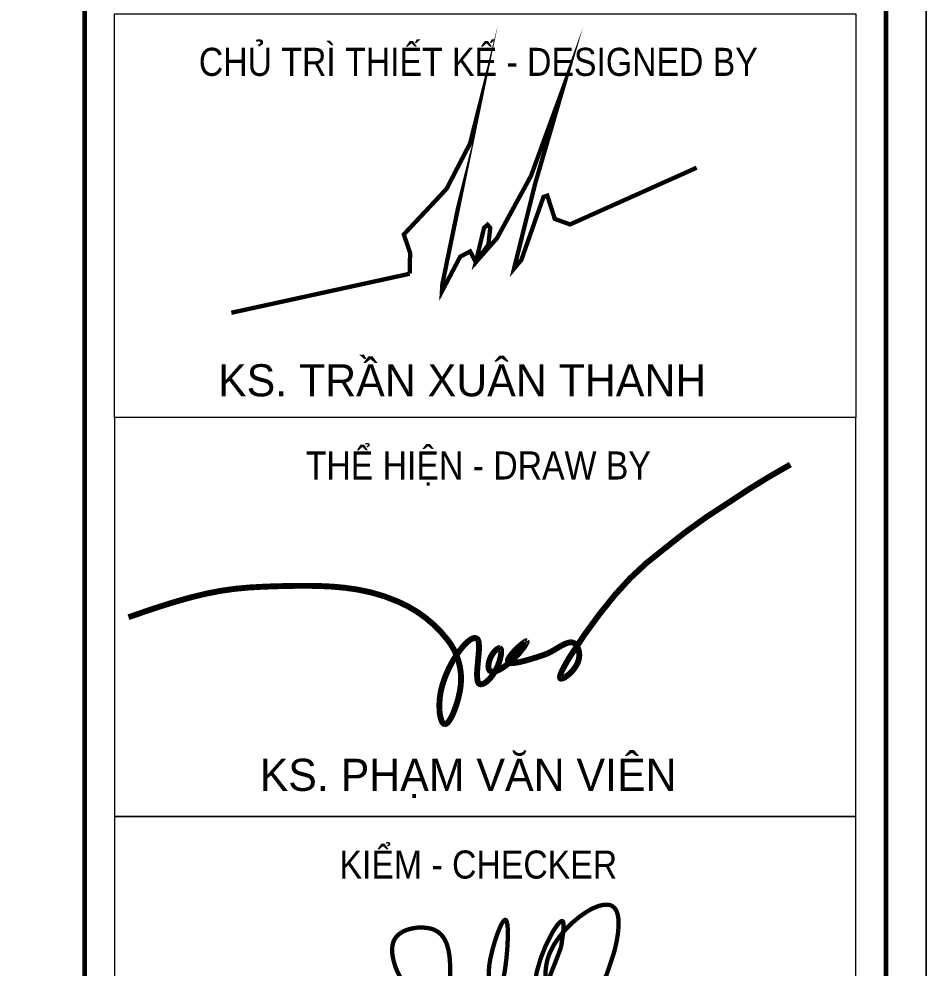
# Model space of a CAD drawing. Header units: millimetres. Extents: x -211129 to 461116, y -574633 to 115.
# Drawn here: x -19936 to -15409, y -552824 to -548089 of the extents above; entities that cross this region are included whole.
import ezdxf
from ezdxf.enums import TextEntityAlignment as Align

# ---------------------------------------------------------------- set-up
doc = ezdxf.new("R2010")
doc.units = ezdxf.units.MM
doc.header["$MEASUREMENT"] = 0
doc.layers.get('Defpoints').update_dxf_attribs({"color": 1})
for name, color, linetype, lineweight in [('Khungten_LCDI', 7, 'Continuous', 5), ('LC ISO', 153, 'Continuous', 13), ('LC Net dam 1', 30, 'Continuous', 30), ('LC Net thay', 63, 'Continuous', 25), ('LC Text1', 3, 'Continuous', 20)]:
    doc.layers.add(name, color=color, linetype=linetype, lineweight=lineweight)
doc.styles.add('Khungten', font='VHAVAN.TTF', dxfattribs={"width": 0.9, "height": 5000})
doc.styles.add('LC 1', font='VHAVANB.TTF')
doc.styles.add('Title', font='VHBLACK.TTF', dxfattribs={"width": 0.8})
doc.styles.add('VNAVANTH', font='VHAVANB.TTF', dxfattribs={"width": 0.6})

# ---------------------------------------------------------------- blocks, each defined once
blk = doc.blocks.new('NGUYEN BA QUANG')
at = {"layer": 'LC ISO', "const_width": 54}
for points in [[(906.2, 1113.7, 0.006821), (929.4, 1272.3, 0.011774), (936.5, 1340.2, 0.026266), (938.3, 1394.3, 0.052103), (935.1, 1423.1, 0.076783), (930.4, 1435.6, 0.163971), (923.4, 1442.2, 0.170042), (913.9, 1442.3, 0.080479), (902.1, 1436.2, 0.05585), (880.7, 1416.8, 0.031056), (847.1, 1374.6, 0.025203), (790.7, 1285.5, 0.116129), (556.2, 475.6, 0.061974), (575.5, 166.5, 0.045365), (610.1, 47.1, 0.070676), (659.9, -41.2, 0.091415), (709.7, -85.6, 0.146905), (783.4, -103.8, 0.068448), (832.9, -94.8, 0.049636), (885.5, -72, 0.053986), (978.4, -6, 0.029209), (1055.8, 69.2, 0.021304), (1134.1, 162, 0.025491), (1250.1, 328.6, 0.068873), (1560.7, 1026.7, 0.01773), (1596.4, 1171, 0.037697), (1623.7, 1368.2, 0.029037), (1623.5, 1452.9, 0.04288), (1612.7, 1525.1, 0.066726), (1590.4, 1582.5, 0.100495), (1555.7, 1622.7, 0.111871), (1507.8, 1643.6, 0.054631), (1469.3, 1647.1, 0.041179), (1426.4, 1642.8, 0.04561), (1355.3, 1622.8, 0.04967), (1224.9, 1557.6, 0.109429), (829.1, 1164.4, 0.05047), (753.2, 1012.3, 0.368126), (1079, 155.7, 0.040655), (1222.6, 89.6, 0.031441), (1382.6, 41.7, 0.023503), (1556.5, 9.5, 0.017084), (1741.9, -9.9, 0.011936), (1936.4, -19.2, 0.009133), (2205.5, -20.7, 0.002915), (2480.4, -15.7)], [(-3415.7, -556.8, -0.001023), (-2230.7, -344.8, -0.008385), (-1868.5, -289.1, -0.026114), (-905.3, -211.7, -0.007166), (-491, -204.5, 0.001773), (-48.7, -203.1, 0.009736), (199.6, -197, 0.025773), (331.4, -185.5, 0.054465), (383.5, -173.3, 0.09183), (396.7, -165.6, 0.386262), (398.9, -151.6, 0.129793), (378.7, -134.7, 0.036801), (321.1, -107.8, 0.016128), (183.8, -59.2, -0.006736), (-183, 61.7, -0.023924), (-416.4, 154.4, -0.046785), (-684, 310.3, -0.041509), (-918.5, 503.5, -0.092678), (-1135.5, 812.5, -0.077778), (-1198.6, 1035.1, -0.070106), (-1195.6, 1141.5, -0.201572), (-1106.3, 1285.7, -0.091887), (-982.2, 1343.1, -0.118851), (-731.8, 1351.4, -0.227561), (-542.7, 1207.8, -0.055716), (-508.2, 1120.8, -0.035741), (-487.5, 1019, -0.022757), (-477.7, 904.5, -0.018678), (-477.3, 714.1, 0.005361), (-492.6, 294.1, 0.022501), (-487, 24.8, 0.024956), (-473.8, -85.5, 0.051878), (-451.3, -168.9, 0.084004), (-427.3, -208.9, 0.302699), (-372.2, -224.1, 0.091028), (-330.8, -203.5, 0.045769), (-284.8, -164, 0.031407), (-218.3, -87.2, 0.026473), (-113.7, 65.9, 0.038878), (123.9, 530.3, 0.063388), (206.6, 831.3, 0.030377), (242.6, 1235.6, 0.019395), (241.4, 1350.4, 0.050857), (230.7, 1429.4, 0.089259), (221.3, 1450.7, 0.446193), (201.7, 1454.4, 0.08967), (185, 1437.6, 0.048315), (156.2, 1388, 0.024568), (114.2, 1287.6, 0.037087), (24.4, 971.1, 0.06811), (6.6, 722, 0.007404), (18.9, 571.5, -0.009821), (27, 442.2, 0.013775), (37.8, 214.3, 0.023991), (45.7, 153.7, 0.068642), (58.1, 112.5, 0.168495), (71.3, 98.6, 0.190472), (82.2, 99.1, 0.135753), (102.2, 116.5, 0.042547), (133.1, 164.9, 0.037247), (184.8, 280.2, 0.083462), (192.1, 310.4, 0.752396), (188.6, 311.1, 0.077103), (169.9, 286.4, 0.067778), (106.3, 134.9, 0.079642), (97.1, 52.1, 0.07615), (107.2, 11.8, 0.090818), (167.6, -77.4, 0.162992), (232.5, -110.7, 0.134535), (287, -101.2, 0.046135), (314.9, -85.3, 0.0589), (372.2, -33.2, 0.033446), (431.1, 43.6, 0.020493), (491.5, 142.2, 0.018931), (584.4, 324.6, 0.012315), (711.6, 617, 0.006262), (906.2, 1113.7)], [(273.5, -379.6, 0.002584), (98.7, -322.5, 0.004829), (-9.1, -289, 0.009549), (-103.9, -262.4, 0.02019), (-180.3, -245.5, 0.020391), (-210, -241.5, 0.037792), (-233.2, -241, 0.083891), (-249.2, -244.3, 0.129866), (-256, -249.5, 0.170647), (-258.2, -257.2, 0.074142), (-256.9, -263.7, 0.04333), (-253.4, -271.5, 0.038982), (-240.5, -290.4, 0.018381), (-209.4, -326.7, -0.006145), (-154.9, -387.9, -0.017161), (-111.6, -442, -0.029179), (-72.3, -501.6, -0.056277), (-39.2, -576.8, -0.025416), (-31.1, -610.1, -0.003247), (-23.5, -651.6, 0.033316), (-17.6, -676.8, 0.055631), (-12.2, -689.2, 0.087521), (-5.3, -697.5, 0.15828), (7.9, -702.8, 0.07777), (18.4, -701.8, 0.051495), (30.2, -697.5, 0.04838), (49.9, -685.5, 0.02792), (71.8, -667.4, 0.021215), (103.8, -635.4, 0.012757), (138.1, -596.1, 0.011354), (192.2, -528, 0.005945), (264.6, -430.2, -0.007904), (359.7, -300.6, -0.011483), (384.4, -269.8, -0.027823), (404.1, -248.6, -0.066961), (415, -240.1, -0.123545), (420.4, -238.5, -0.248584), (424, -240.3, -0.12084), (425.8, -245.7, -0.064597), (425.6, -259.8, -0.027008), (420.6, -288.5, -0.011306), (411.2, -326.3, -0.007085), (384, -419.4, 0.007773), (340.1, -568.9, 0.03162), (265.6, -923, 0.004795), (247.8, -1054.9)], [(-1368.1, -846.6, -0.004051), (-800.5, -737.2, -0.026384), (342.3, -582.4, -0.006339), (726.2, -555.6, -0.004215), (1111.1, -537, -0.002629), (1689.4, -517.1)]]:
    blk.add_lwpolyline(points, format="xyb", dxfattribs=at)
blk = doc.blocks.new('lcdi fix')
at = {"layer": 'Defpoints', "lineweight": 0}
blk.add_lwpolyline([(-1200, -14850), (-1200, 14850), (40800, 14850), (40800, -14850)], close=True, dxfattribs=at)
at = {"layer": 'Khungten_LCDI', "color": 5, "lineweight": 60}
blk.add_line((36600, 14650), (36600, -14650), dxfattribs=at)
at = {"layer": 'Khungten_LCDI', "color": 5, "lineweight": 25}
blk.add_line((40600, -14650), (40600, 14650), dxfattribs=at)
at = {"layer": 'Khungten_LCDI', "color": 5, "lineweight": 60}
blk.add_lwpolyline([(0, -14650), (0, 14650), (40600, 14650), (40600, -14650)], close=True, dxfattribs=at)
at = {"layer": 'Khungten_LCDI', "color": 9, "lineweight": 15}
for points in [[(36750, -1521.9), (40450, -1521.9), (40450, -3535.5), (36750, -3535.5)], [(36750, -5526.4), (40450, -5526.4), (40450, -3535.5), (36750, -3535.5)], [(36750, -7517.3), (40450, -7517.3), (40450, -5526.4), (36750, -5526.4)]]:
    blk.add_lwpolyline(points, close=True, dxfattribs=at)
at = {"layer": 'LC ISO', "const_width": 21.6}
for points in [[(38222.9, -2819), (38225.2, -2714.7), (38193.8, -2622.9), (38407, -2395.5), (38523.8, -2169.8), (38558.7, -2032.7), (38386, -2871.3), (38384, -2906.9), (38424.1, -2830.7), (38475.4, -2733.5), (38525, -2707.6), (38553, -2761.4), (38615.8, -2673.2), (38625.2, -2590.3), (38611.2, -2574.6), (38594.2, -2589.8), (38553, -2761.4), (38659, -2641.3), (38828.4, -2330.8), (38987.1, -1897.3), (38849.7, -2368.1), (38748.8, -2773.2), (38743.8, -2793.5), (38780.6, -2749.6), (38890.8, -2435.7), (38910.2, -2429.5), (38947.2, -2545.4), (39023.4, -2572.9), (39655.2, -2290)], [(37332.9, -3013.6), (38222.9, -2819)]]:
    blk.add_lwpolyline(points, dxfattribs=at)
at = {"layer": 'LC ISO', "const_width": 29.4}
blk.add_lwpolyline([(36819.7, -4532.4, -0.005589), (36989.1, -4475.2, -0.022453), (37202.6, -4416, -0.038343), (37420.5, -4384.3, -0.012299), (37598.3, -4377, -0.014061), (37777.6, -4376.9, -0.032435), (37955.1, -4393.2, -0.065887), (38168.6, -4456.3, -0.127402), (38413.9, -4647.5, -0.217203), (38473.5, -4901.2, -0.056046), (38440.9, -5010.2, -0.054981), (38418.7, -5051, -0.074917), (38407.7, -5062.4, -0.192631), (38397.5, -5065.7, -0.190426), (38388.5, -5059.9, -0.079856), (38381.1, -5046, -0.067464), (38372, -4999.8, -0.089823), (38386, -4871.7, -0.10427), (38490.7, -4676, -0.05658), (38522.4, -4646.7, -0.102761), (38542.6, -4636.9, -0.411767), (38564.8, -4648.5, -0.072182), (38568.3, -4664.4, -0.042063), (38567.7, -4711.6, 0.006515), (38560.1, -4796.7, 0.050846), (38560.7, -4843.3, 0.084642), (38565.4, -4858.7, 0.316888), (38580.1, -4867.1, 0.10557), (38595, -4861.9, 0.079173), (38621.3, -4840.4, 0.148897), (38678.8, -4717.8, 0.074472), (38678.9, -4696.7, 0.295229), (38672.3, -4687, 0.15701), (38666.2, -4687.7, 0.097298), (38649.9, -4699.8, 0.165018), (38616.5, -4769.1, 0.085117), (38617.4, -4788.6, 0.384735), (38637.5, -4804.4, 0.083003), (38654.7, -4801.1, 0.044183), (38675.2, -4791.7, 0.048448), (38721.7, -4758.5, 0.055197), (38787.7, -4688.2, 0.06223), (38805.8, -4659.3, 0.356145), (38806.3, -4653.1, 0.296448), (38800, -4654.4, 0.057996), (38762.4, -4684.2, 0.048541), (38723, -4728.3, 0.086608), (38713.9, -4746.2, 0.314867), (38716.8, -4757.1, 0.149234), (38730.8, -4761, 0.047589), (38752.9, -4759.5, 0.030742), (38810.2, -4746.3, 0.010919), (38887.9, -4722.1, 0.058476), (38947, -4694.1, -0.021304), (38991.3, -4668.6, -0.046344), (39012.9, -4660.1, -0.096698), (39032.5, -4658.2, -0.153723), (39049, -4665.4, -0.103714), (39061.2, -4682.2, -0.235546), (39056.8, -4769, -0.124446), (39000, -4830.6, -0.115248), (38981.2, -4838.9, -0.439421), (38973.6, -4834, -0.101123), (38974.3, -4824.1, -0.053735), (38987.4, -4791.5, -0.025453), (39028.9, -4719.6, -0.033469), (39248, -4420.5, -0.059013), (39490.8, -4193.5, -0.0344), (39817.5, -3958.6, -0.023249), (40123.3, -3770.7)], format="xyb", dxfattribs=at)
at = {"layer": 'LC Net dam 1', "xscale": 0.4, "yscale": 0.4, "zscale": 0.4}
blk.add_blockref('NGUYEN BA QUANG', (38615.8, -6625.3), dxfattribs=at)
at = {"color": 7, "style": 'Khungten', "width": 0.9}
for s, p in [('chñ tr× thiÕt kÕ - designed by', (38565.6, -1831.8)), ('thÓ hiÖn - draw by', (38565.6, -3845.4)), ('kiÓm - checker', (38565.6, -5836.3))]:
    blk.add_text(s, height=140, dxfattribs=at).set_placement(p, align=Align.CENTER)
at = {"color": 7, "style": 'VNAVANTH'}
for s, p in [('ks. TRÇN XU¢N THANH ', (38514.7, -3430.5)), ('ks. PH¹M V¡N VI£N', (38514.7, -5398.7))]:
    blk.add_text(s, height=160, dxfattribs=at).set_placement(p, align=Align.CENTER)
at = {"color": 7, "style": 'Khungten', "width": 0.8}
for tag, p in [('REVISION', (39498.8, -10746.3)), ('NGAYHT', (39546.1, -11609.4))]:
    blk.add_attdef(tag, text='', height=200, dxfattribs=at).set_placement(p, align=Align.CENTER)
at = {"layer": 'LC Text1', "color": 3, "style": 'LC 1', "width": 1.834006}
for tag, p, p2 in [('TENBANVE1', (36912.7, -8885.8), (40339.1, -8885.8)), ('TENBANVE2', (36912.7, -9562.5), (40339.1, -9562.5))]:
    blk.add_attdef(tag, text='', height=250, dxfattribs=at).set_placement(p, p2, align=Align.FIT)
at = {"layer": 'LC Text1', "style": 'Title', "width": 0.7}
blk.add_attdef('SOBANVE', text='', height=250, dxfattribs=at).set_placement((39562, -13896.2), align=Align.CENTER)

msp = doc.modelspace()

# ---------------------------------------------------------------- block references
at = {"layer": 'LC Net thay'}
msp.add_blockref('lcdi fix', (-56209.4, -546541.2), dxfattribs=at)
at = {"layer": 'LC Net thay', "xscale": 1.44585, "yscale": 1.44585, "zscale": 1.44585}
msp.add_blockref('lcdi fix', (-13674.4, -553162.1), dxfattribs=at)

doc.saveas('drawing.dxf')
